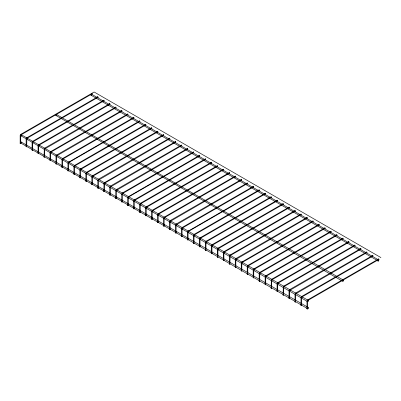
<?xml version="1.0" encoding="UTF-8"?>
<svg xmlns="http://www.w3.org/2000/svg" width="401" height="401" viewBox="0 0 401 401"><rect width="100%" height="100%" fill="white"/><g stroke="black" fill="none" stroke-linecap="round" stroke-linejoin="round"><path stroke-width="0.6" d="M20.165 135.874L20.461 134.881M20.727 135.939L21.509 134.581M20.892 143.373L20.892 142.46L21.684 142.004M26.14 139.327L27.153 137.578M26.867 138.581L26.702 146.786L26.14 146.786L26.14 146.46M26.702 139.388L27.489 138.029M32.115 142.776L33.128 141.027L103.844 100.2L104.039 100.867L103.643 100.636M32.676 142.581L33.238 141.608L104.125 100.686M38.09 146.225L38.386 145.232M38.651 146.029L38.817 145.478M44.295 148.641L44.065 157.137L44.742 156.971M44.065 149.673L45.077 147.929M56.391 115.739L55.829 115.413L55.995 114.861L56.391 114.44L56.952 114.766M50.045 153.127L51.052 151.377M50.601 153.187L51.388 151.829M56.02 156.315L56.25 155.543M56.576 156.641L57.363 155.282M61.995 159.763L62.777 158.405L133.718 117.448L133.999 117.934L133.718 118.094M62.556 160.089L63.338 158.731M67.969 163.473L68.977 161.728M68.531 163.538L69.313 162.179M91.498 95.468L90.937 95.147L91.102 94.591L91.498 94.175L92.055 94.501M73.944 166.926L74.952 165.177M74.506 166.986L75.288 165.628M79.919 170.375L80.927 168.626M80.481 170.44L81.263 169.082M85.894 173.823L86.902 172.074M86.456 173.889L87.238 172.53M91.869 177.272L92.877 175.528L163.598 134.696L163.793 135.363L163.397 135.137M92.43 177.077L92.992 176.109L163.879 135.182M97.844 180.726L98.857 178.976M98.571 179.979L98.405 188.184L97.729 188.019L98.125 187.793M104.049 183.142L103.819 191.633L104.496 191.472M103.819 184.174L104.831 182.425M104.38 183.979L104.942 183.006L175.828 142.084L175.347 141.578L175.548 142.245L175.828 142.084M109.794 187.623L110.581 186.004L181.523 145.047L181.803 145.533L181.523 145.693M110.355 187.688L111.142 186.33M115.774 190.816L115.999 190.039M116.33 191.137L117.117 189.778M121.749 194.264L122.531 192.906L193.472 151.949L193.753 152.43L193.472 152.596M122.305 194.585L123.092 193.227M128.28 198.039L129.067 196.68M133.698 201.422L134.706 199.673M134.26 201.487L134.816 200.259L205.703 159.332L205.422 158.846L205.147 159.007M139.673 204.871L140.681 203.127M140.235 204.936L141.017 203.578M145.648 208.325L146.435 206.705L217.377 165.748L217.573 166.41L217.096 165.909L217.377 165.748M146.21 208.385L146.992 207.026M151.623 211.773L152.631 210.024L223.352 169.197L223.547 169.864L223.151 169.633M152.185 211.838L152.746 210.605L223.633 169.683M157.598 215.222L158.606 213.472M158.159 215.026L158.325 214.475M163.573 218.67L163.803 217.638M164.134 218.475L164.696 217.507L235.582 176.58L235.101 176.074L235.101 176.535L235.582 176.58M169.548 222.119L170.56 220.375M175.523 225.312L175.753 224.54M176.084 225.638L176.871 224.274M181.503 228.76L182.285 227.402L253.226 186.445L253.507 186.931L253.226 187.092M182.059 229.086L182.846 227.728M188.034 232.535L188.821 231.176M193.452 235.918L194.46 234.174M194.009 235.983L194.239 235.212M199.427 239.372L200.435 237.623L271.151 196.796L271.352 197.462M199.989 239.437L200.771 238.074M205.402 242.821L205.698 241.828M205.964 242.886L206.746 241.527M211.377 246.269L212.385 244.525M211.939 246.334L212.169 245.562M217.352 249.718L218.36 247.973M217.913 249.527L218.079 248.971M223.557 252.139L223.327 260.63L224.004 260.47M223.327 253.171L224.334 251.422M223.888 252.976L224.45 252.003L295.337 211.081L294.855 210.575L295.056 211.242L295.337 211.081M229.302 256.62L230.314 254.871M230.094 255.913L229.863 264.079L229.187 263.918L229.863 263.758L229.863 264.079M235.277 259.813L235.507 259.036M235.838 260.134L236.625 258.775M241.252 263.262L242.264 261.773M241.547 262.525L241.252 263.517L241.252 270.981L241.813 270.981L241.532 270.59M241.813 263.582L242.6 262.224M247.232 266.71L248.013 265.352L318.955 224.395L319.156 225.061L318.675 224.555L318.955 224.395M247.788 267.036L248.018 266.259M253.206 270.419L254.214 268.67M253.763 270.485L254.55 269.126M259.181 273.868L259.477 272.875M259.738 273.933L260.525 272.575M265.156 277.317L266.164 275.572M265.718 277.382L265.943 276.61M271.362 279.738L271.131 288.229L271.693 288.229L271.693 287.903M271.131 280.77L272.139 279.021M271.693 280.835L272.474 279.472M277.106 284.219L277.402 283.226M277.667 284.023L277.828 283.472M283.312 286.635L283.081 295.126L283.758 294.966M283.081 287.667L284.088 285.923M283.642 287.472L284.204 286.504L355.085 245.577L354.609 245.071L354.81 245.738L355.085 245.577M289.056 291.116L290.063 289.372M295.031 294.309L295.818 292.951L366.76 251.993L366.955 252.66L366.479 252.154L366.76 251.993M295.592 294.63L296.374 293.271M301.006 297.758L301.793 296.399L372.735 255.442L373.015 255.928L372.735 256.089M301.567 298.083L302.354 296.725M306.981 301.206L307.767 299.848L378.709 258.891L378.99 259.377L378.709 259.537M307.542 301.532L308.329 300.174L378.99 259.377M342.649 281.006L343.206 280.033L343.602 279.993L343.602 280.911L342.81 281.367L228.791 215.267M92.175 93.784L91.894 93.944L91.694 93.278L92.175 93.784L20.892 134.942M98.15 97.232L97.869 97.398L97.669 96.731L98.15 97.232L27.263 138.16M103.563 100.36L103.844 100.2M110.1 104.135L109.819 104.295L109.618 103.628L110.1 104.135L39.438 144.931L38.651 146.29L38.651 153.683L38.09 153.683L38.371 153.292M115.513 107.262L115.794 107.097L116.074 107.583L115.598 107.538M121.573 110.987L121.769 110.551L122.049 111.032L121.769 111.197M128.024 114.486L127.744 114.646L127.548 113.979L128.024 114.486L56.741 155.829M133.438 117.608L133.718 117.448M139.974 121.383L139.693 121.543L139.498 120.876L139.974 121.383L69.087 162.31L68.531 163.277L68.531 170.936L67.969 170.936L67.969 170.61M145.393 124.51L145.869 124.556L145.673 124.997M151.924 128.285L151.448 128.235L151.448 127.779L151.924 128.285L81.042 169.207L80.481 170.179L80.481 177.833L79.919 177.833L79.919 177.508M157.904 131.734L157.623 131.894L157.423 131.227L157.904 131.734L87.017 172.661L86.456 173.628L86.456 181.282L85.894 181.282L85.894 180.961M163.317 134.861L163.598 134.696M169.854 138.631L169.573 138.796L169.372 138.129L169.854 138.631L98.636 180.014M187.778 148.982L187.498 149.142L187.302 148.475L187.778 148.982L116.496 190.325M193.192 152.109L193.472 151.949M199.728 155.884L199.447 156.044L199.252 155.377L199.728 155.884L128.841 196.806L128.28 197.778L128.28 205.432L127.724 205.432L127.724 205.106M205.703 159.332L205.422 159.493M211.678 162.781L211.397 162.941L211.202 162.275L211.678 162.781L140.791 203.708L140.235 204.675L140.235 212.329L139.673 212.329L139.673 212.009M223.071 169.357L223.352 169.197M229.608 173.132L229.327 173.292L229.126 172.625L229.608 173.132L158.941 213.928L158.159 215.287L158.159 222.68L157.483 222.52L157.879 222.289M241.076 179.984L241.277 179.548L241.557 180.029L241.277 180.194M247.532 183.483L247.252 183.643L247.056 182.976L247.532 183.483L176.25 224.826M252.946 186.605L253.226 186.445M259.482 190.38L259.201 190.54L259.006 189.874L259.482 190.38L188.595 231.307L188.034 232.274L188.034 239.928L187.478 239.928L187.478 239.608M264.896 193.508L265.176 193.342L265.457 193.828L264.981 193.783M270.87 196.956L271.151 196.796M277.407 200.731L277.126 200.891L276.931 200.224L277.407 200.731L206.52 241.658L205.964 242.625L205.964 250.279L205.402 250.279L205.402 249.958M282.825 203.853L283.106 203.693L283.382 204.179L282.905 204.134M289.362 207.628L289.081 207.793L288.88 207.127L289.362 207.628L218.695 248.425L217.913 249.783L217.913 257.181L217.352 257.181L217.633 256.79M300.75 214.204L301.226 214.254L301.031 214.69M307.286 217.979L307.006 218.139L306.805 217.472L307.286 217.979L236.004 259.322M312.7 221.106L313.181 221.151L312.98 221.593M324.65 228.004L324.93 227.843L325.211 228.329L324.735 228.279M330.625 231.452L331.106 231.502L331.106 231.958M337.161 235.227L336.685 235.181L336.685 234.725L337.161 235.227L266.274 276.154M343.136 238.675L342.855 238.841L342.66 238.174L343.136 238.675L272.249 279.602L271.693 280.575L271.693 288.229M349.111 242.129L348.634 242.079L348.634 241.623L349.111 242.129L278.224 283.051M360.504 248.705L360.98 248.75L360.785 249.186M372.454 255.602L372.735 255.442M20.727 143.337L20.727 143.012L20.05 143.172L20.727 143.337L20.727 135.678L21.288 134.711L21.844 135.032M26.702 146.786L26.702 146.46M32.396 149.844L32.115 150.235L32.676 150.235L32.676 149.914M38.651 153.683L38.651 153.362M50.601 160.585L50.601 160.26L49.924 160.425L50.601 160.585L50.601 152.931M55.904 163.874L56.576 164.034L56.3 163.643M61.995 167.162L61.995 167.483L62.556 167.483L62.275 167.092M68.531 170.936L68.25 170.545M73.944 174.059L74.225 174.45L74.506 174.059M80.481 177.833L80.481 177.508M86.456 181.282L86.456 180.961M92.15 184.345L91.869 184.736L92.43 184.736L92.43 184.41M98.405 188.184L98.405 187.858M110.355 195.081L110.355 194.761L109.679 194.921L110.355 195.081L110.355 187.427M115.653 198.37L116.33 198.53L116.049 198.144M121.749 201.658L121.749 201.984L122.305 201.984L122.029 201.593M128.28 205.432L128.004 205.041M133.698 208.56L133.979 208.951L134.26 208.56M140.235 212.329L140.235 212.009M145.648 215.457L145.929 215.848L146.21 215.457M151.904 218.841L151.623 219.232L152.185 219.232L152.185 218.906M158.159 222.68L158.159 222.36M163.854 225.743L163.573 226.129L164.25 225.969M170.109 229.583L170.109 229.257L169.433 229.417L170.109 229.583L170.109 222.184L170.896 220.826M175.523 232.705L175.523 233.031L176.084 233.031L175.803 232.64M181.503 236.159L181.503 236.48L182.059 236.48L181.778 236.089M188.034 239.928L187.753 239.542M193.452 243.056L193.733 243.447L194.009 243.056M199.427 246.505L199.708 246.896L199.989 246.505M205.964 250.279L205.964 249.958M211.658 253.342L211.377 253.728L211.939 253.728L211.939 253.407M217.913 257.181L217.913 256.856M235.277 267.206L235.277 267.527L235.838 267.527L235.557 267.141M241.252 270.655L241.252 270.981M247.232 274.104L247.232 274.429L247.788 274.429L247.507 274.038M253.206 277.557L253.482 277.948L253.763 277.557M259.181 281.006L259.462 281.397L259.738 281.006M265.156 284.454L265.437 284.845L265.718 284.454M277.387 291.286L277.106 291.677L277.667 291.677L277.667 291.357M289.617 298.58L289.617 298.254L288.941 298.414L289.617 298.58L289.617 291.181L290.399 289.823M295.031 301.702L295.031 302.028L295.592 302.028L295.311 301.637M301.006 305.156L301.006 305.477L301.567 305.477L301.286 305.086M307.542 308.925L307.542 308.605L306.865 308.765L307.542 308.925L307.542 301.271L307.707 300.72L308.499 300.264L308.499 301.176L307.707 301.637L20.727 135.678L21.288 136.004M21.173 134.129L20.165 135.618L20.165 143.337M32.346 141.743L32.902 141.157M33.463 141.483L32.676 142.841L32.676 150.235M39.103 144.475L38.09 145.964L38.09 153.683M44.792 148.926L116.074 107.583M45.413 148.38L44.626 149.738L44.626 157.137M57.027 154.826L56.02 156.575L56.02 164.034M63.002 158.275L61.995 160.024L61.995 167.483M68.2 162.44L139.693 120.896M92.1 176.239L92.656 175.658M93.212 175.979L92.43 177.337L92.43 184.736M105.167 182.881L104.38 184.239L104.38 191.633M110.09 186.63L110.806 185.874M110.521 186.876L181.803 145.533M116.781 189.327L115.774 191.071L115.774 198.53M122.756 192.776L121.749 194.525L121.749 201.984M127.954 196.941L199.447 155.398M128.731 196.224L127.724 197.974L127.724 205.432M134.485 200.716L135.042 200.129M145.944 207.327L146.656 206.575M151.854 210.741L152.41 210.154M152.415 211.061L152.966 210.475M163.869 217.678L164.585 216.926M164.921 217.377L164.134 218.735L164.134 226.129M170.275 221.372L241.557 180.029M176.535 223.823L175.523 225.573L175.523 233.031M182.51 227.272L181.503 229.021L181.503 236.48M187.703 231.437L259.201 189.894M188.485 230.725L187.478 232.47L187.478 239.928M194.796 234.625L194.009 235.728L194.009 243.382M200.209 237.753L199.427 239.111L199.427 246.831M206.41 241.071L205.402 242.56L205.402 250.279M212.72 244.976L211.939 246.074L211.939 253.728M224.67 251.873L223.888 253.237L223.888 260.63M230.029 255.873L230.65 255.327M236.289 258.324L235.277 260.069L235.277 267.527M248.239 265.221L247.232 266.971L247.232 274.429M266.5 276.023L265.718 277.126L265.718 284.78M278.114 282.469L277.106 283.958L277.106 291.677M278.449 282.926L277.667 284.284L277.667 291.677M284.424 286.374L283.642 287.733L283.642 295.126M289.783 290.369L361.065 249.026M296.038 292.82L295.031 294.57L295.031 302.028M295.758 293.823L367.04 252.475M302.018 296.269L301.006 298.018L301.006 305.477M307.993 299.722L306.981 301.467L306.981 308.925M308.103 307.632L307.707 308.053L307.707 308.965L308.499 308.509L308.499 307.592L21.288 142.039M378.313 261.061L378.875 260.089L378.709 259.728L377.917 260.184L377.917 261.101L378.313 261.061L90.937 95.147M20.952 134.26L94.135 92.004L380.95 257.597M97.869 96.751L26.927 137.708L26.14 139.067L26.14 146.786M38.877 144.606L109.819 103.648M44.852 148.059L115.794 107.097M121.769 110.551L50.827 151.508L50.045 152.866L50.045 160.585M51.163 151.959L122.049 111.032M56.802 154.956L127.744 113.999M133.999 117.934L63.112 158.861L62.556 159.829L62.556 167.483M145.673 124.35L74.726 165.307L73.944 166.666L73.944 174.385M145.949 124.831L75.062 165.758L74.506 166.731L74.506 174.385M151.648 127.799L80.706 168.756L79.919 170.114L79.919 177.833M157.623 131.247L86.681 172.204L85.894 173.563L85.894 181.282M169.573 138.15L98.631 179.107L97.844 180.465L97.844 188.184M104.606 182.555L175.548 141.598M116.556 189.452L187.498 148.495M193.753 152.43L122.866 193.357L122.305 194.33L122.305 201.984M205.422 158.846L134.48 199.803L133.698 201.162L133.698 208.881M211.397 162.295L140.455 203.252L139.673 204.615L139.673 212.329M217.653 166.23L146.771 207.157L146.21 208.129L146.21 215.783M229.327 172.646L158.385 213.603L157.598 214.961L157.598 222.68M164.36 217.051L235.302 176.094M241.277 179.548L170.335 220.505L169.548 221.863L169.548 229.583M176.31 223.953L247.252 182.996M253.507 186.931L182.62 227.858L182.059 228.826L182.059 236.48M265.176 193.342L194.234 234.304L193.452 235.663L193.452 243.382M194.57 234.755L265.457 193.828M271.432 197.282L200.545 238.204L199.989 239.176L199.989 246.831M206.184 241.201L277.126 200.244M283.106 203.693L212.159 244.65L211.377 246.013L211.377 253.728M212.495 245.106L283.382 204.179M289.081 207.142L218.139 248.104L217.352 249.462L217.352 257.181M224.114 251.552L295.056 210.595M301.031 214.044L230.089 255.001L229.302 256.359L229.302 264.079M230.425 255.457L301.311 214.53M236.064 258.45L307.006 217.492M242.039 261.903L312.98 220.941M313.261 221.427L242.374 262.354L241.813 263.327L241.813 270.981M319.236 224.876L248.575 265.673L247.788 266.775L247.788 274.429M324.93 227.843L253.988 268.8L253.206 270.159L253.206 277.878M325.211 228.329L254.324 269.256L253.763 270.224L253.763 277.878M330.905 231.292L260.189 272.124L259.181 273.607L259.181 281.327M331.186 231.778L260.299 272.705L259.738 273.672L259.738 281.327M336.88 234.74L265.938 275.703L265.156 277.061L265.156 284.78M271.913 279.151L342.855 238.194M277.888 282.6L348.835 241.643M283.868 286.048L354.81 245.091M360.785 248.54L289.843 289.502L289.056 290.86L289.056 298.58M373.015 255.928L302.128 296.85L301.567 297.823L301.567 305.477M44.346 156.746L44.065 157.137M104.1 191.242L103.819 191.633M223.608 260.239L223.327 260.63M271.412 287.838L271.131 288.229M283.362 294.735L283.081 295.126M181.523 145.047L181.327 145.483M378.709 258.891L378.509 259.332M91.498 94.175L204.289 159.297M205.357 159.909L377.772 259.452M56.391 114.44L204.951 200.214M206.034 200.841L343.767 280.359M55.829 115.413L227.703 214.645M21.288 134.711L307.562 299.988M20.727 143.012L307.001 308.289M295.592 294.374L295.592 302.028M235.838 259.873L235.838 267.527M176.084 225.377L176.084 233.031M163.573 218.415L163.573 226.129M152.185 211.578L152.185 219.232M151.623 211.512L151.623 219.232M145.648 208.064L145.648 215.783M134.26 201.227L134.26 208.881M116.33 190.876L116.33 198.53M109.794 187.362L109.794 195.081M91.869 177.016L91.869 184.736M67.969 163.217L67.969 170.936M56.576 156.38L56.576 164.034M32.115 142.515L32.115 150.235"/></g></svg>
